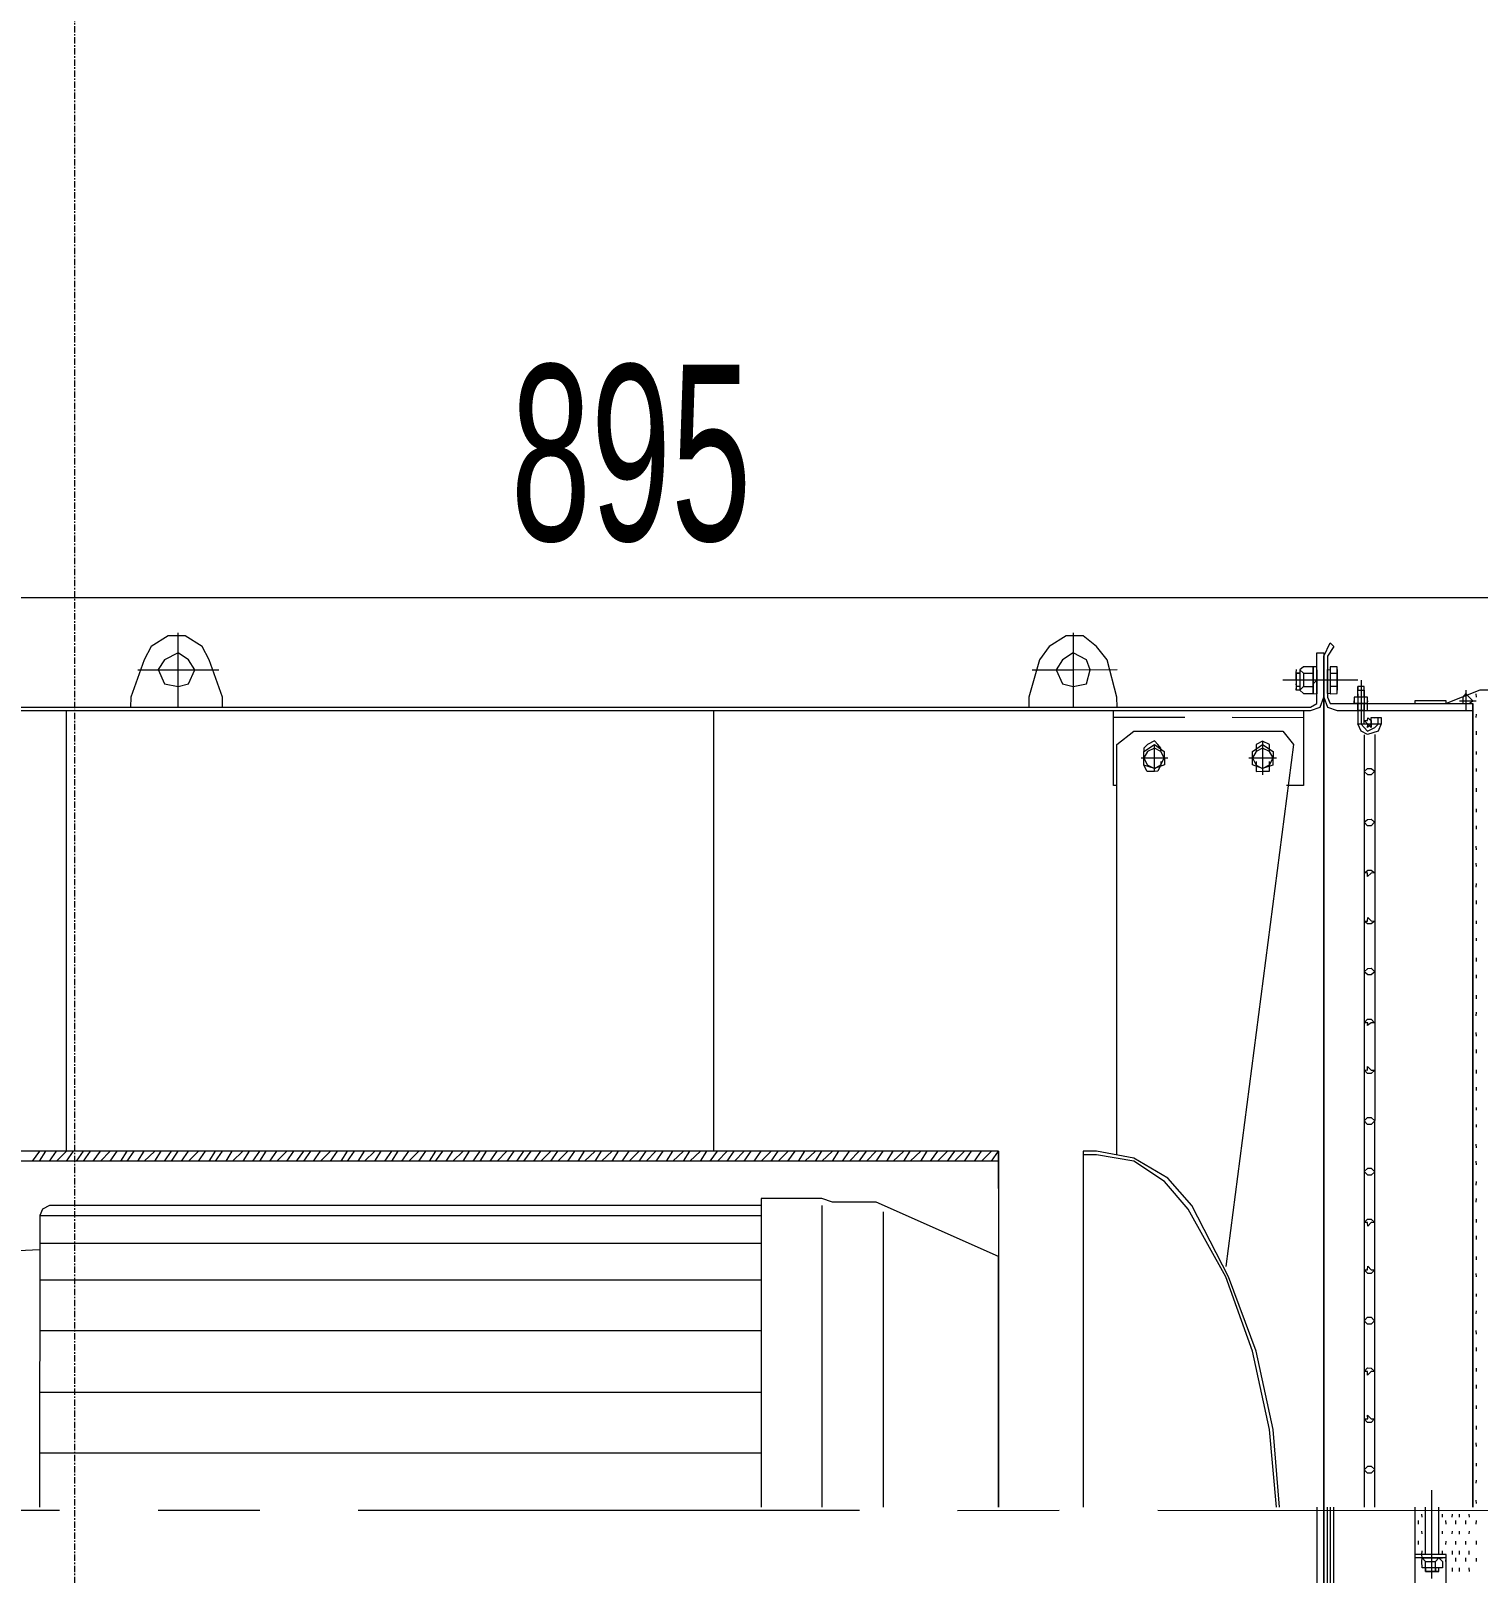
# Model space of a CAD drawing. Header units: centimetres. Extents: x -9345 to 11316, y -7197 to -3465.
# Drawn here: x 6711.4 to 6856.6, y -5817.9 to -5663.1 of the extents above; entities that cross this region are included whole.
import ezdxf

# ---------------------------------------------------------------- set-up
doc = ezdxf.new("R2010")
doc.units = ezdxf.units.CM
doc.linetypes.add('Grid Line 1_4_', pattern=[1.11125, 0.635, -0.15875, 0.15875, -0.15875])
for name, color, linetype, lineweight in [('A-ANNO-DIMS', 211, 'Continuous', 9), ('A-ANNO-DIMS-100', 211, 'Continuous', 9), ('EXF', 22, 'Continuous', 9), ('exf çizimi_dwg', 8, 'Continuous', 9), ('S-GRID', 1, 'Continuous', 9)]:
    doc.layers.add(name, color=color, linetype=linetype, lineweight=lineweight)
doc.styles.add('Swis721 LtCn BT_1', font='swisscl.ttf', dxfattribs={"width": 0.8, "height": 17.639445})
doc.dimstyles.new('IUAS_DIMENSION_INSIDE_100_5', dxfattribs={"dimscale": 30.48, "dimtxt": 18, "dimasz": 0.328084, "dimexe": 0.328084, "dimexo": 0.0625, "dimgap": 0, "dimtad": 1, "dimdec": 0, "dimdsep": 46, "dimtxsty": 'Swis721 LtCn BT_1', "dimblk1": 'OBLIQUE', "dimblk2": 'OBLIQUE', "dimsah": 1, "dimcen": 0.09, "dimdle": 0.328084, "dimazin": 0, "dimtfac": 1, "dimtdec": 4, "dimtix": 1, "dimtmove": 0, "dimatfit": 3, "dimfxl": 0.656168, "dimfxlon": 1, "dimtvp": 1, "dimtolj": 1, "dimtzin": 0, "dimarcsym": 2})

# ---------------------------------------------------------------- blocks, each defined once
blk = doc.blocks.new('exf çizimi_dwg-1497134-_123_30 TEKNİK KAT _ TECHNICAL LEVEL')
at = {"layer": 'EXF', "color": 8}
for p, q in [((0.0379, 3.0621), (0.0316, 2.5591)), ((-0.7805, 2.8887), (-0.784, 2.8887)), ((-0.7772, 2.8717), (-0.777, 2.8886)), ((-0.76, 2.8884), (-0.7635, 2.8885)), ((-0.7429, 2.8882), (-0.7465, 2.8883)), ((-0.7231, 2.888), (-0.726, 2.888)), ((-0.7061, 2.8878), (-0.709, 2.8878)), ((-0.6856, 2.8875), (-0.6891, 2.8876)), ((-0.665, 2.8873), (-0.6686, 2.8873)), ((-0.648, 2.8871), (-0.6516, 2.8871)), ((-0.6275, 2.8868), (-0.631, 2.8868)), ((-0.6105, 2.8866), (-0.614, 2.8866)), ((-0.5899, 2.8863), (-0.5935, 2.8864)), ((-0.5729, 2.8861), (-0.5765, 2.8862)), ((-0.5531, 2.8859), (-0.556, 2.8859)), ((-0.5361, 2.8857), (-0.5389, 2.8857)), ((-0.5155, 2.8854), (-0.5191, 2.8855)), ((-0.4986, 2.8852), (-0.5021, 2.8853)), ((-0.478, 2.885), (-0.4815, 2.885)), ((-0.461, 2.8847), (-0.4645, 2.8848)), ((-0.4404, 2.8845), (-0.444, 2.8845)), ((-0.4235, 2.8843), (-0.427, 2.8843)), ((-0.4029, 2.884), (-0.4065, 2.8841)), ((-0.3859, 2.8838), (-0.3894, 2.8839)), ((-0.3661, 2.8836), (-0.3689, 2.8836)), ((-0.3491, 2.8834), (-0.3519, 2.8834)), ((-0.3285, 2.8831), (-0.3321, 2.8831)), ((-0.3115, 2.8829), (-0.3151, 2.8829)), ((-0.291, 2.8826), (-0.2945, 2.8827)), ((-0.274, 2.8824), (-0.2775, 2.8825)), ((-0.2535, 2.8822), (-0.257, 2.8822)), ((-0.2364, 2.882), (-0.24, 2.882)), ((-0.2159, 2.8817), (-0.2194, 2.8818)), ((-0.1989, 2.8815), (-0.2024, 2.8815)), ((-0.1791, 2.8813), (-0.1819, 2.8813)), ((-0.162, 2.881), (-0.1649, 2.8811)), ((-0.1415, 2.8808), (-0.1451, 2.8808)), ((-0.1245, 2.8806), (-0.1281, 2.8806)), ((-0.104, 2.8803), (-0.1075, 2.8804)), ((-0.087, 2.8801), (-0.0905, 2.8802)), ((-0.0664, 2.8799), (-0.07, 2.8799)), ((-0.0459, 2.8796), (-0.0494, 2.8797)), ((-0.0289, 2.8794), (-0.0324, 2.8794)), ((-0.009, 2.8792), (-0.0119, 2.8792)), ((0.008, 2.8789), (0.0051, 2.879)), ((0.0285, 2.8787), (0.0249, 2.8787)), ((0.049, 2.8784), (0.0455, 2.8785)), ((0.0696, 2.8782), (0.066, 2.8782)), ((-0.7877, 2.8781), (-0.7672, 2.8779)), ((0.0419, 2.8715), (0.039, 2.8715)), ((0.0489, 2.8678), (0.0454, 2.8678)), ((0.0589, 2.8712), (0.056, 2.8713)), ((0.0695, 2.8675), (0.0659, 2.8676)), ((0.0794, 2.871), (0.0759, 2.871)), ((0.0865, 2.8673), (0.0829, 2.8674)), ((0.0866, 2.878), (0.0831, 2.878)), ((0.0964, 2.8708), (0.0929, 2.8708)), ((0.0417, 2.8544), (0.0388, 2.8545)), ((0.0418, 2.8615), (0.0389, 2.8616)), ((0.0487, 2.848), (0.0451, 2.848)), ((0.0488, 2.8579), (0.0453, 2.858)), ((0.0587, 2.8542), (0.0558, 2.8543)), ((0.0588, 2.8613), (0.0559, 2.8614)), ((0.0692, 2.8477), (0.0657, 2.8478)), ((0.0694, 2.8577), (0.0658, 2.8577)), ((0.0793, 2.8611), (0.0757, 2.8611)), ((0.0792, 2.854), (0.0757, 2.854)), ((0.0863, 2.8574), (0.0828, 2.8575)), ((0.0962, 2.8538), (0.0927, 2.8538)), ((0.0963, 2.8609), (0.0928, 2.8609)), ((0.103, 2.8331), (0.0145, 2.8342)), ((0.0791, 2.8405), (0.0316, 2.8411)), ((0.0416, 2.8445), (0.0387, 2.8445)), ((0.0585, 2.8443), (0.0557, 2.8443)), ((0.0791, 2.844), (0.0755, 2.8441)), ((0.0825, 2.8334), (0.0825, 2.8305)), ((0.0925, 2.8368), (0.0861, 2.8369)), ((0.0789, 2.8271), (0.0314, 2.8276)), ((0.0413, 2.824), (0.0384, 2.824)), ((0.0483, 2.8204), (0.0448, 2.8204)), ((0.0583, 2.8238), (0.0554, 2.8238)), ((0.0689, 2.8201), (0.0653, 2.8202)), ((0.0923, 2.8269), (0.086, 2.827)), ((-0.7613, 2.7829), (-0.7612, 2.7928)), ((-0.7442, 2.7862), (0.0308, 2.7766)), ((-0.799, 2.7699), (-0.7999, 2.6948)), ((-0.7819, 2.776), (-0.7925, 2.7762)), ((-0.7443, 2.7756), (0.0307, 2.766)), ((-0.782, 2.7697), (-0.7926, 2.7698)), ((-0.7756, 2.7661), (-0.7785, 2.7661)), ((-0.8099, 2.7495), (-0.7893, 2.7492)), ((-0.7929, 2.7493), (-0.7929, 2.7422)), ((-0.8067, 2.7155), (-0.8066, 2.7253)), ((-0.7933, 2.7153), (-0.7932, 2.7252)), ((0.1322, 2.7279), (0.0302, 2.7292)), ((-0.7621, 2.7149), (-0.763, 2.6433)), ((-0.7224, 2.6598), (-0.722, 2.6875)), ((-0.7392, 2.6735), (-0.7052, 2.6731)), ((-0.7636, 2.5959), (-0.7645, 2.5243)), ((-0.7237, 2.5515), (-0.7234, 2.5784)), ((-0.85, 2.485), (-0.7756, 2.4841)), ((0.0304, 2.4599), (0.0292, 2.3579)), ((-0.3213, 2.3793), (-0.3311, 2.3865)), ((-0.3212, 2.3863), (-0.331, 2.3964)), ((-0.3215, 2.3594), (-0.3313, 2.3695)), ((-0.3214, 2.3694), (-0.3312, 2.3765)), ((-0.3216, 2.3524), (-0.3315, 2.3596)), ((-0.3217, 2.3424), (-0.3315, 2.3525)), ((-0.3218, 2.3353), (-0.3317, 2.3426)), ((-0.3221, 2.3148), (-0.3319, 2.3255)), ((-0.322, 2.3254), (-0.3318, 2.3319)), ((-0.3223, 2.2978), (-0.3321, 2.3085)), ((-0.3222, 2.3084), (-0.332, 2.3149)), ((-0.3224, 2.2914), (-0.3322, 2.2979)), ((-0.3226, 2.2709), (-0.3324, 2.2809)), ((-0.3225, 2.2808), (-0.3323, 2.288)), ((-0.2714, 2.2872), (0.0247, 2.2836)), ((-0.3228, 2.2539), (-0.3326, 2.2639)), ((-0.3227, 2.2638), (-0.3325, 2.271)), ((0.0279, 2.2595), (0.0217, 1.7565)), ((-0.3229, 2.2468), (-0.3328, 2.254)), ((-0.3232, 2.2263), (-0.333, 2.237)), ((-0.323, 2.2369), (-0.3329, 2.2434)), ((-0.3234, 2.2092), (-0.3332, 2.22)), ((-0.3233, 2.2199), (-0.3331, 2.2264)), ((-0.2786, 2.2257), (0.0239, 2.222)), ((-0.3236, 2.1922), (-0.3334, 2.1995)), ((-0.3235, 2.2029), (-0.3333, 2.2094)), ((-0.3238, 2.1753), (-0.3336, 2.1824)), ((-0.3237, 2.1823), (-0.3335, 2.1924)), ((-0.3239, 2.1653), (-0.3337, 2.1754)), ((-0.3241, 2.1483), (-0.334, 2.1555)), ((-0.324, 2.1582), (-0.3339, 2.1655)), ((-0.2783, 1.4407), (-0.2694, 2.1647)), ((-0.2507, 1.4403), (-0.2418, 2.1643)), ((-0.2139, 1.4399), (-0.2049, 2.1639)), ((-0.1629, 1.4392), (-0.1539, 2.1632)), ((-0.1012, 1.4385), (-0.0923, 2.1625)), ((-0.0403, 1.4377), (-0.0314, 2.1617)), ((-0.3244, 2.1313), (-0.3342, 2.1385)), ((-0.3243, 2.1384), (-0.3341, 2.1485)), ((-0.3344, 2.118), (-0.7765, 2.1234)), ((-0.3246, 2.1143), (-0.3344, 2.1215)), ((-0.3245, 2.1214), (-0.3343, 2.1314)), ((-0.3248, 2.0938), (-0.3346, 2.1045)), ((-0.3247, 2.1044), (-0.3345, 2.1109)), ((-0.3249, 2.0874), (-0.3347, 2.0939)), ((-0.3251, 2.0704), (-0.3349, 2.0769)), ((-0.325, 2.0768), (-0.3348, 2.0875)), ((-0.3254, 2.0499), (-0.3352, 2.0599)), ((-0.3252, 2.0598), (-0.3351, 2.067)), ((-0.3256, 2.0328), (-0.3354, 2.0429)), ((-0.3254, 2.0428), (-0.3353, 2.05)), ((-0.3257, 2.0258), (-0.3355, 2.033)), ((-0.3259, 2.0052), (-0.3357, 2.016)), ((-0.3258, 2.0158), (-0.3356, 2.0224)), ((-0.3261, 1.9882), (-0.3359, 1.999)), ((-0.326, 1.9989), (-0.3358, 2.0053)), ((-0.3262, 1.9818), (-0.336, 1.9883)), ((-0.3265, 1.9613), (-0.3363, 1.9714)), ((-0.3263, 1.9712), (-0.3362, 1.9784)), ((-0.3267, 1.9443), (-0.3365, 1.9543)), ((-0.3265, 1.9542), (-0.3364, 1.9614)), ((-0.3269, 1.9273), (-0.3367, 1.9345)), ((-0.3268, 1.9372), (-0.3366, 1.9444)), ((-0.327, 1.9202), (-0.3368, 1.9274)), ((-0.3272, 1.9004), (-0.337, 1.9104)), ((-0.3271, 1.9103), (-0.3369, 1.9175)), ((-0.3274, 1.8834), (-0.3373, 1.8899)), ((-0.3273, 1.8933), (-0.3371, 1.9005)), ((-0.3276, 1.8664), (-0.3375, 1.8729)), ((-0.3275, 1.8763), (-0.3373, 1.8835)), ((-0.3278, 1.8558), (-0.3375, 1.8665)), ((-0.328, 1.8387), (-0.3378, 1.846)), ((-0.3278, 1.8494), (-0.3377, 1.8559)), ((-0.3282, 1.8217), (-0.338, 1.8289)), ((-0.328, 1.8324), (-0.3379, 1.8389)), ((-0.3284, 1.8048), (-0.3382, 1.812)), ((-0.3283, 1.8118), (-0.3381, 1.8219)), ((-0.3285, 1.7948), (-0.3384, 1.8013)), ((-0.3287, 1.7778), (-0.3386, 1.7843)), ((-0.3286, 1.7877), (-0.3384, 1.795)), ((-0.3289, 1.7608), (-0.3388, 1.7673)), ((-0.3289, 1.7672), (-0.3386, 1.7779)), ((-0.3291, 1.7438), (-0.339, 1.7503)), ((-0.3291, 1.7502), (-0.3389, 1.7574)), ((-0.3294, 1.7233), (-0.3392, 1.7333)), ((-0.3293, 1.7332), (-0.3391, 1.7404)), ((-0.3295, 1.7162), (-0.3393, 1.7234)), ((-0.3297, 1.6992), (-0.3395, 1.7064)), ((-0.3296, 1.7063), (-0.3394, 1.7135)), ((-0.3298, 1.6893), (-0.3397, 1.6965)), ((-0.3299, 1.6794), (-0.3397, 1.6894)), ((-0.33, 1.6723), (-0.3399, 1.6795)), ((-0.3302, 1.6553), (-0.3401, 1.6625)), ((-0.3302, 1.6623), (-0.34, 1.6689)), ((0.0205, 1.658), (0.0192, 1.556)), ((-0.3305, 1.6347), (-0.3403, 1.6455)), ((-0.3304, 1.6454), (-0.3402, 1.6519)), ((-0.3307, 1.6177), (-0.3405, 1.6249)), ((-0.3306, 1.6284), (-0.3404, 1.6348)), ((-0.3308, 1.6113), (-0.3406, 1.6179)), ((-0.331, 1.5908), (-0.3408, 1.6009)), ((-0.3309, 1.6007), (-0.3407, 1.6079)), ((-0.8611, 1.5867), (-0.7867, 1.5858)), ((-0.3312, 1.5738), (-0.3411, 1.5803)), ((-0.3311, 1.5837), (-0.341, 1.5909)), ((-0.3315, 1.5568), (-0.3413, 1.5633)), ((-0.3313, 1.5667), (-0.3412, 1.5739)), ((-0.3316, 1.5462), (-0.3414, 1.5569)), ((-0.3318, 1.5292), (-0.3416, 1.5364)), ((-0.3317, 1.5398), (-0.3415, 1.5463)), ((-0.332, 1.5122), (-0.3418, 1.5194)), ((-0.3319, 1.5228), (-0.3417, 1.5293)), ((-0.3322, 1.4952), (-0.3421, 1.5024)), ((-0.3321, 1.5023), (-0.3419, 1.5123)), ((-0.3323, 1.4853), (-0.3422, 1.4925)), ((-0.3326, 1.4682), (-0.3424, 1.4755)), ((-0.3324, 1.4782), (-0.3423, 1.4854)), ((-0.3328, 1.4513), (-0.3426, 1.4584)), ((0.018, 1.4568), (0.0118, 0.9539)), ((-0.333, 1.4343), (-0.3428, 1.4415)), ((-0.3329, 1.4413), (-0.3427, 1.4478)), ((-0.2416, 1.3722), (-0.2443, 1.4402))]:
    blk.add_line(p, q, dxfattribs=at)
at = {"layer": 'EXF', "color": 8, "flags": 128}
for points in [[(-0.7662, 2.9565), (-0.7697, 2.9601), (-0.7761, 2.9602), (-0.7757, 2.9907), (-0.7761, 2.9602), (-0.7697, 2.9601), (-0.7871, 2.9291), (-0.7875, 2.8923), (-0.7745, 2.8582), (-0.7773, 2.8582), (-0.7777, 2.827), (-0.7749, 2.827)], [(-0.1838, 2.7283), (-0.8235, 2.7362), (-0.8368, 2.7427), (-0.8333, 2.7462), (-0.8234, 2.7397), (-0.7823, 2.7392), (-0.7759, 2.742), (-0.7758, 2.7491), (-0.7742, 2.8851), (0.032, 2.8751), (-0.7742, 2.8851), (0.032, 2.8751)], [(-0.7943, 0.6847), (-0.7926, 0.8207), (-0.796, 0.8314), (-0.8059, 0.835), (-0.7959, 0.8377), (-0.7923, 0.8483), (-0.7864, 1.3208), (-0.7898, 1.3308), (-0.7997, 1.3344), (-0.7897, 1.3379), (-0.7861, 1.3477), (-0.7691, 2.7221), (-0.7725, 2.732), (-0.7824, 2.7357), (-0.7724, 2.7391), (-0.7688, 2.749), (-0.7671, 2.885)], [(0.0313, 2.817), (0.8438, 2.807), (0.8442, 2.8382), (0.0791, 2.8476), (0.0788, 2.8164)], [(0.0862, 2.8475), (0.0827, 2.8476), (0.0823, 2.8164)], [(0.0824, 2.8235), (0.0826, 2.844), (0.0824, 2.8235), (0.0789, 2.8235), (0.0753, 2.8236)], [(0.0961, 2.8403), (0.096, 2.8368), (0.0925, 2.8368), (0.096, 2.8368), (0.0959, 2.8268), (0.0923, 2.8269), (0.0959, 2.8268), (0.0923, 2.8269), (0.0959, 2.8268), (0.0961, 2.8403), (0.0925, 2.8403), (0.0923, 2.8234), (0.0859, 2.8234), (0.0824, 2.8235), (0.086, 2.827), (0.0861, 2.8369), (0.0826, 2.8405), (0.0862, 2.844), (0.0926, 2.8439), (0.0925, 2.8403), (0.0925, 2.8368), (0.0923, 2.8269), (0.0923, 2.8234)], [(-0.7989, 2.7734), (-0.755, 2.7729), (-0.7514, 2.7757), (-0.7478, 2.7792), (-0.7513, 2.7863), (-0.7548, 2.7899), (-0.7612, 2.79)], [(-0.7755, 2.7731), (-0.7755, 2.776), (-0.7755, 2.7795), (-0.7756, 2.7661), (-0.7755, 2.7795), (-0.7818, 2.7796), (-0.7819, 2.776), (-0.7755, 2.776), (-0.7684, 2.7759), (-0.7685, 2.7695), (-0.7756, 2.7696), (-0.7551, 2.7694), (-0.7548, 2.7927), (-0.7477, 2.7898), (-0.7443, 2.7791), (-0.7479, 2.7728), (-0.7551, 2.7694)], [(-0.7549, 2.7828), (-0.7613, 2.7829), (-0.7612, 2.7864), (-0.7612, 2.7928), (-0.7548, 2.7927)], [(-0.789, 2.7761), (-0.7925, 2.7762), (-0.7926, 2.7698), (-0.789, 2.7698), (-0.789, 2.7761), (-0.7819, 2.776), (-0.782, 2.7697), (-0.782, 2.7662), (-0.7756, 2.7661), (-0.7756, 2.7696)], [(-0.7818, 2.7796), (-0.782, 2.7697), (-0.789, 2.7698)], [(-0.7855, 2.7697), (-0.782, 2.7697), (-0.7756, 2.7696), (-0.7755, 2.776)], [(-0.7684, 2.7794), (-0.7755, 2.7795), (-0.7783, 2.7796)], [(-0.7584, 2.7829), (-0.7549, 2.7828), (-0.7514, 2.7828), (-0.7549, 2.7793), (-0.755, 2.7757), (-0.7755, 2.776), (-0.7684, 2.7759)], [(-0.8064, 2.7424), (-0.8063, 2.7494), (-0.8099, 2.7495), (-0.8127, 2.7495), (-0.8128, 2.7424), (-0.7858, 2.7421), (-0.7858, 2.7492), (-0.7893, 2.7492), (-0.7929, 2.7493), (-0.8063, 2.7494)], [(-0.7858, 2.7421), (-0.7859, 2.7393), (-0.81, 2.7396), (-0.8099, 2.7424)], [(-0.7998, 1.3309), (-0.8444, 1.3315), (-0.8443, 1.335), (-0.8443, 1.3386), (-0.7997, 1.338), (-0.7932, 1.3415), (-0.7896, 1.3478), (-0.7726, 2.7221), (-0.7761, 2.7285), (-0.7825, 2.7286), (-0.8271, 2.7292), (-0.827, 2.7362), (0.0302, 2.7256), (-0.8199, 2.7361)], [(-0.8101, 2.729), (-0.786, 2.7287), (-0.813, 2.729), (-0.813, 2.7254), (-0.8101, 2.7254), (-0.8066, 2.7253), (-0.7932, 2.7252), (-0.7896, 2.7251), (-0.7861, 2.7251), (-0.813, 2.7254), (-0.8131, 2.7155), (-0.8103, 2.7119), (-0.8067, 2.7155), (-0.7933, 2.7153), (-0.7898, 2.7117), (-0.7862, 2.7152), (-0.7861, 2.7251), (-0.786, 2.7287)], [(-0.8065, 2.736), (-0.7895, 2.7358), (-0.7725, 2.7356)], [(0.0301, 2.7186), (0.8901, 2.7079), (0.8901, 2.715), (0.0302, 2.7256), (0.8802, 2.7151)], [(0.0302, 2.732), (0.9009, 2.7213), (0.8974, 2.7248), (0.0303, 2.7356)], [(-0.8103, 2.7119), (-0.7898, 2.7117), (-0.7898, 2.7081), (-0.7934, 2.7082), (-0.8068, 2.7083), (-0.8104, 2.7084)], [(-0.8068, 2.7083), (-0.8068, 2.7119), (-0.8068, 2.7083), (-0.7898, 2.7081)], [(-0.7933, 2.7117), (-0.7934, 2.7082), (-0.7962, 2.7082)], [(-0.7692, 2.715), (-0.6941, 2.7141), (-0.6943, 2.697)], [(-0.3259, 2.5224), (-0.7375, 2.5275), (-0.7507, 2.5447), (-0.7489, 2.6942), (-0.7353, 2.7046), (-0.2126, 2.6301)], [(-0.7285, 2.6805), (-0.7321, 2.6805), (-0.7356, 2.6806), (-0.7392, 2.6735), (-0.7358, 2.6671), (-0.7322, 2.6671), (-0.7287, 2.667)], [(-0.7188, 2.6669), (-0.7152, 2.6668), (-0.7088, 2.6668), (-0.7088, 2.6731), (-0.7087, 2.6802), (-0.7151, 2.6803), (-0.7186, 2.6803)], [(0.0296, 2.681), (-0.0484, 2.6756), (-0.1272, 2.6596), (-0.202, 2.6329), (-0.274, 2.5969), (-0.3019, 2.5732), (-0.3222, 2.5394), (-0.3297, 2.5019), (-0.3299, 2.4885), (0.0272, 2.4841)], [(0.0296, 2.6782), (-0.0485, 2.6721), (-0.1273, 2.656), (-0.202, 2.63), (-0.2705, 2.5933), (-0.2984, 2.5696), (-0.3193, 2.5394), (-0.3262, 2.5019), (-0.3263, 2.4884)], [(-0.7299, 2.5713), (-0.7334, 2.5714), (-0.737, 2.5686), (-0.7406, 2.5651), (-0.7371, 2.558), (-0.7336, 2.5544), (-0.7301, 2.5544)], [(-0.7101, 2.5648), (-0.737, 2.5651), (-0.7298, 2.5749), (-0.7164, 2.5748), (-0.713, 2.5648), (-0.7166, 2.5542), (-0.7301, 2.5544), (-0.737, 2.5651)], [(-0.72, 2.5712), (-0.7164, 2.5712), (-0.7101, 2.5683), (-0.7101, 2.5648), (-0.7102, 2.5576), (-0.7166, 2.5542), (-0.7202, 2.5542)], [(-0.8136, 2.4434), (-0.8131, 2.4845), (-0.8126, 2.5285)], [(-0.6964, 2.527), (-0.6964, 2.5235), (-0.7715, 2.5244)], [(-0.3211, 2.3963), (-0.3309, 2.4035), (-0.3441, 1.3394)], [(-0.321, 2.4034), (-0.3343, 1.3287), (-0.3341, 1.3393), (-0.3441, 1.3394), (-0.3439, 1.3494)], [(-0.2934, 2.403), (-0.3309, 2.4035), (0.0261, 2.3991), (-0.2254, 2.4022), (-0.2814, 2.2803), (-0.282, 2.2364), (-0.2856, 2.2258), (-0.2864, 2.1649), (0.0232, 2.161)], [(-0.2793, 2.1648), (-0.2881, 1.4507), (-0.2847, 1.4436), (-0.2783, 1.4407), (0.0142, 1.437)], [(-0.8247, 1.5459), (-0.8242, 1.5863), (-0.8237, 1.6274)], [(-0.3327, 1.4583), (-0.3425, 1.4684), (-0.7845, 1.4738)]]:
    blk.add_lwpolyline(points, dxfattribs=at)
for points in [[(-0.777, 2.8851), (-0.7806, 2.8816), (-0.7842, 2.8781), (-0.7807, 2.8752), (-0.7771, 2.8752), (-0.7743, 2.8752), (-0.7742, 2.878), (-0.7742, 2.8815)], [(-0.7075, 2.7751), (-0.7103, 2.7787), (-0.7103, 2.7823), (-0.7074, 2.7858), (-0.7039, 2.7822), (-0.7039, 2.7787)], [(-0.7585, 2.7758), (-0.7585, 2.7793), (-0.7613, 2.7794), (-0.7584, 2.7829), (-0.7549, 2.7828), (-0.7514, 2.7792), (-0.7549, 2.7793)], [(-0.6565, 2.7745), (-0.6593, 2.7781), (-0.6593, 2.7816), (-0.6564, 2.7851), (-0.6529, 2.7816), (-0.6529, 2.778)], [(-0.6055, 2.7739), (-0.6083, 2.7775), (-0.6083, 2.781), (-0.6054, 2.7845), (-0.6054, 2.781), (-0.6019, 2.7774), (-0.6055, 2.7774)], [(-0.5573, 2.7733), (-0.5573, 2.7768), (-0.5608, 2.7769), (-0.5573, 2.7804), (-0.5572, 2.7839), (-0.5544, 2.7803), (-0.5544, 2.7768)], [(-0.5063, 2.7726), (-0.5098, 2.7763), (-0.5098, 2.7798), (-0.5062, 2.7833), (-0.5034, 2.7797), (-0.5034, 2.7762)], [(-0.4553, 2.772), (-0.4588, 2.7756), (-0.4588, 2.7792), (-0.4552, 2.7826), (-0.4552, 2.7791), (-0.4524, 2.7755), (-0.4553, 2.7756)], [(-0.4079, 2.7714), (-0.4078, 2.775), (-0.4114, 2.775), (-0.4078, 2.7785), (-0.4077, 2.7821), (-0.4042, 2.7785), (-0.4043, 2.7749)], [(-0.3569, 2.7708), (-0.3603, 2.7744), (-0.3603, 2.7779), (-0.3567, 2.7814), (-0.3532, 2.7778), (-0.3533, 2.7743)], [(-0.3059, 2.7702), (-0.3093, 2.7738), (-0.3093, 2.7773), (-0.3057, 2.7808), (-0.3022, 2.7772), (-0.3023, 2.7737), (-0.3059, 2.7702), (-0.3093, 2.7738), (-0.3093, 2.7773), (-0.3057, 2.7808), (-0.3022, 2.7772), (-0.3023, 2.7737)], [(-0.2548, 2.7695), (-0.2583, 2.7731), (-0.2583, 2.7767), (-0.2547, 2.7802), (-0.2548, 2.7766), (-0.2513, 2.7731), (-0.2548, 2.7731)], [(-0.2074, 2.7689), (-0.2073, 2.7725), (-0.2109, 2.7726), (-0.2073, 2.776), (-0.2072, 2.7796), (-0.2038, 2.776), (-0.2038, 2.7725)], [(-0.1564, 2.7683), (-0.1599, 2.7719), (-0.1598, 2.7755), (-0.1562, 2.7789), (-0.1527, 2.7754), (-0.1528, 2.7718)], [(-0.1054, 2.7677), (-0.1089, 2.7713), (-0.1088, 2.7748), (-0.1052, 2.7783), (-0.1053, 2.7748), (-0.1018, 2.7712), (-0.1053, 2.7712)], [(-0.0579, 2.7671), (-0.0578, 2.7707), (-0.0614, 2.7707), (-0.0578, 2.7742), (-0.0578, 2.7777), (-0.0543, 2.7742), (-0.0543, 2.7706), (-0.0579, 2.7671), (-0.0578, 2.7707), (-0.0614, 2.7707), (-0.0578, 2.7742), (-0.0578, 2.7777), (-0.0543, 2.7742), (-0.0543, 2.7706)], [(-0.0069, 2.7665), (-0.0104, 2.7701), (-0.0103, 2.7736), (-0.0068, 2.7771), (-0.0033, 2.7735), (-0.0033, 2.77)], [(-0.7685, 2.7695), (-0.7756, 2.7696)], [(-0.796, 2.7252), (-0.7995, 2.7288)], [(-0.7357, 2.6734), (-0.7285, 2.684), (-0.715, 2.6838), (-0.7116, 2.6731), (-0.7153, 2.6633), (-0.7287, 2.6635)], [(-0.7221, 2.6839), (-0.7285, 2.6805), (-0.7321, 2.6734), (-0.7287, 2.667), (-0.7223, 2.6634), (-0.7152, 2.6668), (-0.7116, 2.6731), (-0.7151, 2.6803)], [(-0.7234, 2.5748), (-0.7299, 2.5713), (-0.7335, 2.565), (-0.73, 2.5579), (-0.7237, 2.5543), (-0.7166, 2.5577), (-0.713, 2.5648), (-0.7164, 2.5712)], [(-0.775, 2.528), (-0.785, 2.5281), (-0.8226, 2.5187), (-0.8362, 2.5082), (-0.847, 2.4949), (-0.8472, 2.4779), (-0.8368, 2.4608), (-0.8235, 2.4507), (-0.786, 2.4396), (-0.7761, 2.4394)], [(-0.8129, 2.5016), (-0.8229, 2.4981), (-0.8301, 2.4847), (-0.8232, 2.474), (-0.8133, 2.4675), (-0.7991, 2.4737), (-0.7961, 2.4843), (-0.7988, 2.4978)], [(-0.7861, 1.6304), (-0.796, 1.6306), (-0.8338, 1.6176), (-0.8473, 1.6107), (-0.8582, 1.5938), (-0.8584, 1.5768), (-0.8479, 1.5597), (-0.8346, 1.5524), (-0.7972, 1.5385), (-0.7873, 1.5383)], [(-0.824, 1.6033), (-0.834, 1.597), (-0.8412, 1.5865), (-0.8343, 1.5729), (-0.8245, 1.5664), (-0.8102, 1.5726), (-0.8072, 1.5861), (-0.8099, 1.5967)]]:
    blk.add_lwpolyline(points, close=True, dxfattribs=at)
blk = doc.blocks.new('DIMBLOCK500-_123_30 TEKNİK KAT _ TECHNICAL LEVEL')
at = {"layer": 'A-ANNO-DIMS-100', "transparency": 16777216}
for p, q in [((6325.78, -5699.98), (6325.78, -5729.98)), ((6325.78, -5719.98), (6325.78, -5699.98)), ((7220.78, -5699.98), (7220.78, -5729.98)), ((7220.78, -5719.98), (7220.78, -5699.98)), ((6325.78, -5719.98), (6330.78, -5714.98)), ((7220.78, -5719.98), (7225.78, -5714.98)), ((6325.78, -5719.98), (6320.78, -5724.98)), ((6325.78, -5719.98), (7220.78, -5719.98)), ((7220.78, -5719.98), (7215.78, -5724.98))]:
    blk.add_line(p, q, dxfattribs=at)
at = {"layer": 'A-ANNO-DIMS-100', "color": 0, "transparency": 16777216, "insert": (6759.57, -5696.62), "char_height": 17.639, "width": 32.9143, "attachment_point": 1, "line_spacing_factor": 0.971848, "style": 'Swis721 LtCn BT_1'}
blk.add_mtext('895', dxfattribs=at)
blk = doc.blocks.new('_Oblique')
at = {"color": 0, "linetype": 'ByBlock', "lineweight": -2}
blk.add_line((-0.5, -0.5), (0.5, 0.5), dxfattribs=at)

msp = doc.modelspace()

# ---------------------------------------------------------------- linework, layer by layer
at = {"layer": 'S-GRID', "linetype": 'Grid Line 1_4_'}
msp.add_line((6715.78, -3690.18), (6715.78, -6998.97), dxfattribs=at)

# ---------------------------------------------------------------- block references
at = {"layer": 'exf çizimi_dwg', "xscale": 100.0000000000003, "yscale": 100.0000000000003, "zscale": 100.0000000000003, "rotation": 270.7083390471823}
msp.add_blockref('exf çizimi_dwg-1497134-_123_30 TEKNİK KAT _ TECHNICAL LEVEL', (6568.58, -5811.59), dxfattribs=at)

# ---------------------------------------------------------------- dimensions: what is measured, and where the dimension line sits
at = {"layer": 'A-ANNO-DIMS'}
dim = msp.add_linear_dim(base=(7220.78, -5719.98), p1=(6325.78, -5699.98), p2=(7220.78, -5699.98), dimstyle='IUAS_DIMENSION_INSIDE_100_5', override={"dimpost": '<>', "dimfxl": 895}, dxfattribs=at)
dim.commit()
dim.dimension.update_dxf_attribs({"geometry": 'DIMBLOCK500-_123_30 TEKNİK KAT _ TECHNICAL LEVEL', "text_midpoint": (6773.28, -5710.94)})

doc.saveas('drawing.dxf')
